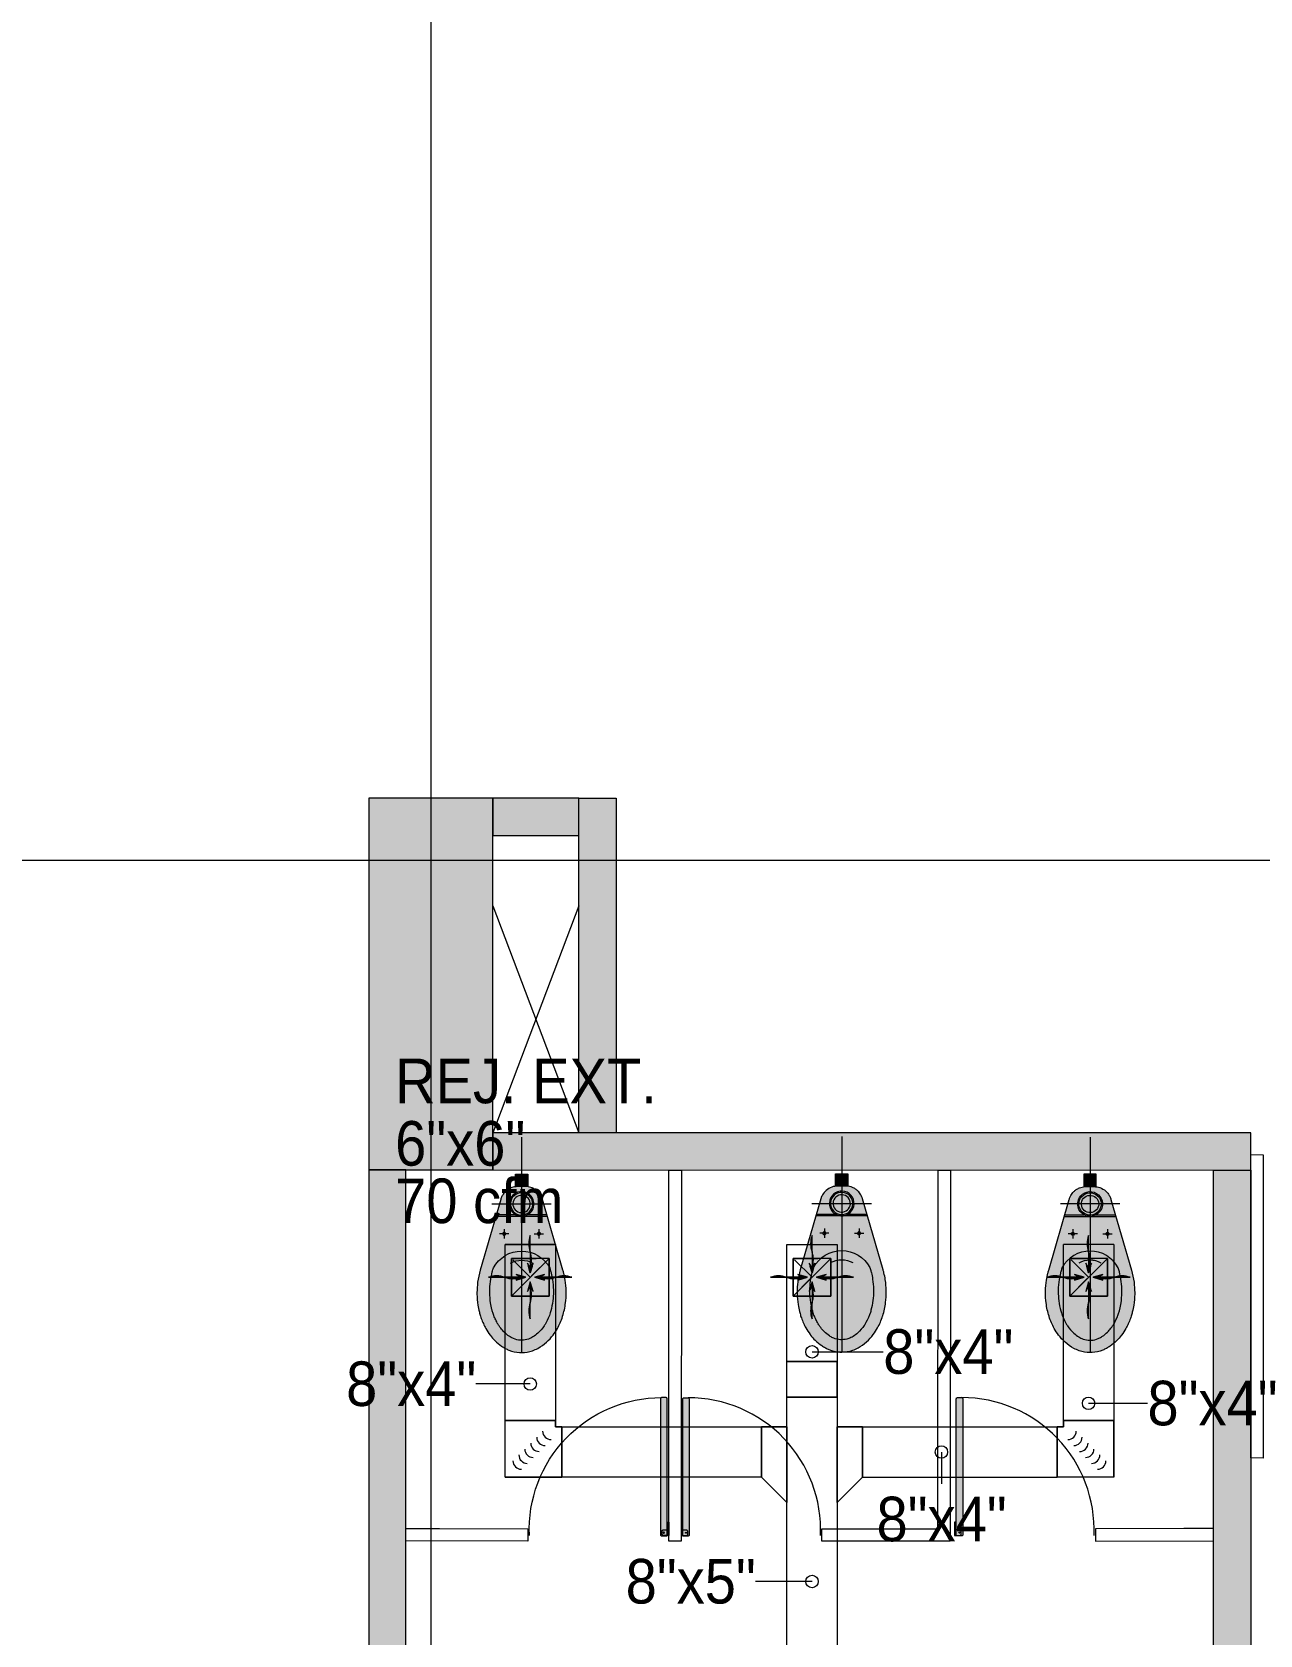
# Model space of a CAD drawing. Header units: metres. Extents: x 31.9 to 125.9, y -29 to 44.
# Drawn here: x 96.89 to 101.84, y -15.05 to -8.58 of the extents above; entities that cross this region are included whole.
import ezdxf

# ---------------------------------------------------------------- set-up
doc = ezdxf.new("R2010")
doc.units = ezdxf.units.M
doc.linetypes.add('Hidden 1_5', pattern=[0.0022, 0.0015, -0.0007000000000000001])
for name, color, linetype, lineweight in [('A-DETL-GENF', 7, 'Continuous', 9), ('A-GENM', 7, 'Continuous', 18), ('ARQ', 8, 'Continuous', 0), ('M-HVAC-CDFF-IDEN', 7, 'Continuous', 9), ('M-HVAC-DUCT', 7, 'Continuous', 18), ('M-HVAC-DUCT-ANNO', 7, 'Hidden 1_5', 18), ('M-HVAC-DUCT-IDEN', 7, 'Continuous', 9)]:
    doc.layers.add(name, color=color, linetype=linetype, lineweight=lineweight)
doc.layers.add('M-HVAC-CDFF', color=8, linetype='Continuous', lineweight=18, true_color=0x414141)
doc.styles.add('SansSerif', font='SANSS__.TTF', dxfattribs={"width": 0.9, "height": 0.1799999999999998})

# ---------------------------------------------------------------- blocks, each defined once
blk = doc.blocks.new('Est etapa 3 torre')
at = {"layer": 'ARQ'}
h = blk.add_hatch(color=256, dxfattribs=at)
h.paths.add_polyline_path([(1123.550369665541, -5959.123954161294), (1123.050369666239, -5959.123954159915), (1123.050369666188, -5957.623954159333), (1123.550369664792, -5957.623954160246)])
h.paths.add_polyline_path([(1116.050375337242, -5959.123954160397), (1115.55037533794, -5959.123954159018), (1115.55037533789, -5957.623954158436), (1116.050375336493, -5957.62395415935)])
h.paths.add_polyline_path([(1139.548002271606, -5959.123954160801), (1139.048002272304, -5959.123954159419), (1139.048002272254, -5957.623954158837), (1139.548002270857, -5957.623954159753)])
h.paths.add_polyline_path([(1132.050369663152, -5959.123954157691), (1131.55036966385, -5959.123954156312), (1131.5503696638, -5957.62395415573), (1132.050369662403, -5957.623954156643)])
h.paths.add_polyline_path([(1140.048002271932, -5967.648834832642), (1140.048002271216, -5968.148834830315), (1138.548002270169, -5968.148834831887), (1138.548002271234, -5967.648834835147)])
h.paths.add_polyline_path([(1124.050369665009, -5967.648834832642), (1124.050369664293, -5968.148834830315), (1122.550369663245, -5968.148834831893), (1122.550369664311, -5967.64883483515)])
h.paths.add_polyline_path([(1131.050369663013, -5967.648834830643), (1131.050369664625, -5968.148834827849), (1132.550369664392, -5968.148834828135), (1132.550369663245, -5967.648834830929)])
h.paths.add_polyline_path([(1115.050369661482, -5967.648834832642), (1115.050369662198, -5968.148834830315), (1116.550369663245, -5968.148834831891), (1116.55036966218, -5967.64883483515)])
h.paths.add_polyline_path([(1140.048002275612, -5975.648834831246), (1140.048002275245, -5976.148834827985), (1138.548002273965, -5976.148834830024), (1138.548002275379, -5975.648834831421)])
h.paths.add_polyline_path([(1124.050369668689, -5975.648834831246), (1124.050369668322, -5976.148834827985), (1122.550369667042, -5976.148834830028), (1122.550369668456, -5975.648834831425)])
h.paths.add_polyline_path([(1131.050369668206, -5975.648834829712), (1131.050369669352, -5976.148834828315), (1132.550369669236, -5976.148834827203), (1132.550369667857, -5975.648834828833)])
h.paths.add_polyline_path([(1115.050369657806, -5975.648834831245), (1115.050369658172, -5976.148834827985), (1116.550369659453, -5976.148834830028), (1116.550369658039, -5975.648834831425)])
h.paths.add_polyline_path([(1140.048002276585, -5985.748834849965), (1140.048002276335, -5986.248834847172), (1138.548002275986, -5986.248834849212), (1138.548002277167, -5985.748834850141)])
h.paths.add_polyline_path([(1124.050369669662, -5985.748834849965), (1124.050369669412, -5986.248834847172), (1122.550369669063, -5986.248834849215), (1122.550369670244, -5985.748834850145)])
h.paths.add_polyline_path([(1131.050369666967, -5985.748834848431), (1131.050369668696, -5986.248834846103), (1132.550369668579, -5986.248834844526), (1132.5503696672, -5985.748834846388)])
h.paths.add_polyline_path([(1115.050369656833, -5985.748834849965), (1115.050369657083, -5986.248834847172), (1116.550369657432, -5986.248834849215), (1116.55036965625, -5985.748834850145)])
h.paths.add_polyline_path([(1140.048002275122, -5993.748833660076), (1140.048002274872, -5994.248833657282), (1138.548002274523, -5994.248833659321), (1138.548002275704, -5993.748833660253)])
h.paths.add_polyline_path([(1124.050369674735, -5993.748834835296), (1124.050369674135, -5994.248834833666), (1122.550369673553, -5994.248834834312), (1122.550369674851, -5993.748834835245)])
h.paths.add_polyline_path([(1131.05036966913, -5993.748834832133), (1131.050369670626, -5994.248834830736), (1132.550369670626, -5994.248834830556), (1132.550369670061, -5993.748834831953)])
h.paths.add_polyline_path([(1115.050369656251, -5993.748831803234), (1115.05036965685, -5994.248831801604), (1116.550369657432, -5994.24883180225), (1116.550369656134, -5993.748831803183)])
h.paths.add_polyline_path([(1132.050360361903, -6003.426390492376), (1131.550360360856, -6003.426390492592), (1131.55037892044, -6004.921760868172), (1132.050378921489, -6004.921760867956)])
h.paths.add_polyline_path([(1138.152793372847, -6003.423836377518), (1139.652793369586, -6003.423836378164), (1139.652793369371, -6003.923836379212), (1138.152793372631, -6003.923836378566)])
h.paths.add_polyline_path([(1116.050375358679, -6004.924075674147), (1116.050375358034, -6003.424075677407), (1115.550375356986, -6003.424075677623), (1115.550375357632, -6004.924075674362)])
h.paths.add_polyline_path([(1123.550369687844, -6004.924075674602), (1123.550369687198, -6003.424075677864), (1123.050369686151, -6003.424075678078), (1123.050369686797, -6004.924075674819)])
h.paths.add_polyline_path([(1139.048002289701, -6011.948833649136), (1139.047996607098, -6009.548833710944), (1139.547996608146, -6009.548833711159), (1139.548002290749, -6011.948833649351)])
h.paths.add_polyline_path([(1131.55036967931, -6009.548833711391), (1131.550369680141, -6011.948833649351), (1132.050369680024, -6011.948833650998), (1132.050369679077, -6009.548833710711)])
h.paths.add_polyline_path([(1123.050369689387, -6009.548833711393), (1123.050369690218, -6011.948833649351), (1123.550369690101, -6011.948833650999), (1123.550369689154, -6009.548833710712)])
h.paths.add_polyline_path([(1116.050375342798, -6009.548833711051), (1116.050375341967, -6011.948833647704), (1115.550375342083, -6011.948833649351), (1115.550375343031, -6009.548833710371)])
for p, q in [((1123.300369664145, -5955.354215387314), (1123.300369691713, -6014.914148609518)), ((1113.670491922903, -6003.673836377351), (1145.333174937007, -6003.673839297823))]:
    blk.add_line(p, q, dxfattribs=at)
blk.add_lwpolyline([(1123.550369687844, -6004.924075674602), (1123.550369687198, -6003.424075677864), (1123.050369686151, -6003.424075678078), (1123.050369686797, -6004.924075674819)], close=True, dxfattribs=at)
blk = doc.blocks.new('PUERTA BAÑOS')
at = {"layer": 'ARQ'}
h = blk.add_hatch(color=256, dxfattribs=at)
edge = h.paths.add_edge_path()
edge.add_line((-0.0074999999487773, 0.0024999998868225), (-0.0075031825107885, -0.6277996641574646))
edge.add_arc((-0.01250318248631676, -0.6277996643612159), 0.004999999975528264, -89.99999766574399, 2.3348184754468093e-06, ccw=False)
edge.add_line((-0.0125031822826145, -0.6327996643367442), (-0.0325031823012978, -0.6327996648610679))
edge.add_arc((-0.03250318250481996, -0.627799664827046), 0.005000000034021905, 180.0000023323223, 270.0000023321921, ccw=False)
edge.add_line((-0.0375031825388419, -0.6277996650305795), (-0.0374999998602448, -0.002500000990949047))
edge.add_arc((-0.03249999982656623, -0.002500000845348063), 0.005000000033678566, 90.00000166789118, 180.0000016684638, ccw=False)
edge.add_line((-0.0324999999721172, 0.0024999991883305), (-0.0074999999487773, 0.0024999998868225))
for p, q in [((1.137e-13, 9.095e-13), (-0.0050000000047135, -5.77529e-11)), ((1.7461161e-09, -0.0599999999967622), (1.137e-13, 9.095e-13)), ((-0.029999999795109, -0.0050000008186544), (-0.0299999993294478, -0.0200000007744166)), ((-0.0050000000047135, -5.77529e-11), (-0.0250000000233399, -6.984919e-10)), ((-0.024999999324848, -0.0250000006626579), (-0.0049999993062784, -0.0250000000801265)), ((-0.0049999993062784, -0.0250000000801265), (-0.0050000000047135, -5.77529e-11)), ((-0.0050000000047135, -5.77529e-11), (-0.0049999982584836, -0.0600000001127228)), ((-0.0049999982584836, -0.0600000001127228), (1.7461161e-09, -0.0599999999967622))]:
    blk.add_line(p, q, dxfattribs=at)
blk.add_lwpolyline([(-0.0074999999487773, 0.0024999998868225), (-0.0075031825107885, -0.6277996641574646, -0.4142135623759698), (-0.0125031822826145, -0.6327996643367442), (-0.0325031823012978, -0.6327996648610679, -0.4142135623724264), (-0.0375031825388419, -0.6277996650305795), (-0.0374999998602448, -0.002500000990949, -0.4142135623760223), (-0.0324999999721172, 0.0024999991883305)], format="xyb", close=True, dxfattribs=at)
blk.add_circle((-0.0224999996133875, -0.0125000005932634), 0.0025000000013434, dxfattribs=at)
at = {"layer": 'ARQ', "ltscale": 0.1}
blk.add_arc((-0.034025017172155, -0.0259464447144637), 0.6068551286275402, 177.548312870002, 270.1436830651604, dxfattribs=at)
at = {"layer": 'ARQ'}
for centre, radius, start, end in [((-0.0249999997905093, -0.0050000006435766), 0.0050000000026502, 90.00000155563731, 180.0000015586185), ((-0.0249999993247343, -0.020000000658456), 0.0050000000028146, 180.00000155562, 270.0000015556374)]:
    blk.add_arc(centre, radius, start, end, dxfattribs=at)
blk = doc.blocks.new('INODORO')
at = {"layer": 'ARQ'}
h = blk.add_hatch(color=256, dxfattribs=at)
edge = h.paths.add_edge_path()
edge.add_line((0.167138879916763, 0.3874542567732533), (0.0841340761049431, 0.1014604439486232))
edge.add_arc((0.0166338178486854, 0.1199999999093961), 0.0700000000000085, 269.9999996867988, 344.64191253289164, ccw=False)
edge.add_line((0.0166338174658449, 0.0499999999087777), (-0.0166338174676777, 0.0500000000906038))
edge.add_arc((-0.016633817085733, 0.1200000000917498), 0.0699999999999481, 195.3580868407373, 269.99999968683017, ccw=False)
edge.add_line((-0.08413407554513701, 0.1014604448682803), (-0.1671388762304913, 0.3874542586008414))
edge.add_arc((0.1445241762276623, 0.4779091156929099), 0.3245241738887575, 179.9999996868257, 196.1844647994607, ccw=False)
edge.add_arc((0.1445241762258433, 0.4779091156929099), 0.3245241738885062, 162.8823672647612, 179.9999996868052, ccw=False)
edge.add_arc((0.0735606987828419, 0.4997642400489898), 0.2502714864526803, 143.3683697551233, 162.8823672647904, ccw=False)
edge.add_arc((0.0285611388035818, 0.5332224222456718), 0.1941964442831833, 119.1220158624026, 143.3683697551146, ccw=False)
edge.add_arc((2.9203875e-09, 0.5844902877188362), 0.1355097122808655, 89.99999968678691, 119.12201586236091, ccw=False)
edge.add_arc((2.9203875e-09, 0.5844902877179265), 0.1355097122805724, 60.877983511279126, 89.9999996868533, ccw=False)
edge.add_arc((-0.0285611335220324, 0.5332224225594473), 0.1941964442830499, 36.63162961851879, 60.87798351123172, ccw=False)
edge.add_arc((-0.0735606938687283, 0.4997642408529829), 0.2502714864527536, 17.117632108836688, 36.631629618503325, ccw=False)
edge.add_arc((-0.1445241715509269, 0.4779091172708834), 0.3245241738884838, -3.131308972115221e-07, 17.117632108913824, ccw=False)
edge.add_arc((-0.1445241715500174, 0.4779091172695189), 0.3245241738885833, 343.81552050504206, 359.9999996868814, ccw=False)
blk.add_hatch(color=256, dxfattribs=at).paths.add_polyline_path([(0.0249999999987267, 0.0500000000006367), (-0.0250000000005457, 0.0500000000020009), (-0.0250000000014552, 0), (0.0249999999996362, 4.547e-13)])
at = {"layer": 'ARQ', "extrusion": (-1.5566525472e-06, -4.4737095447e-06, 0.9999999999887814)}
for p, q in [((-0.0512779855508256, 0.2400000002935485, 13.501742092681), (-0.0887220123605062, 0.2400000004986396, 13.50174203439367)), ((-0.0699999990584388, 0.2212779869937549, 13.50174197978049), (-0.069999998852893, 0.2587220138016164, 13.50174214729419)), ((0.0512779876389118, 0.2399999997337545, 13.50174225232502), (0.0887220144476828, 0.2399999995291182, 13.50174231061236)), ((0.0700000009418886, 0.2212779862279603, 13.50174219771184), (0.0700000011456155, 0.2587220130349124, 13.50174236522554)), ((0.1029590844498784, 0.169999999450738, 13.50174201961486), (-0.1029590831250857, 0.1700000005789661, 13.50174169907182)), ((-0.0237486835449659, 0.1640000001457338, 13.50174179553264), (-0.1013111289695416, 0.1640000005691036, 13.50174167479486)), ((0.1013111302281118, 0.1639999994617938, 13.50174199020731), (0.0237486848026833, 0.1639999998856183, 13.50174186946954))]:
    blk.add_line(p, q, dxfattribs=at)
at = {"layer": 'ARQ', "extrusion": (-1.5566525472e-06, -4.4737095447e-06, 0.9999999999887814), "flags": 128}
for points, elevation in [([(0.1671388799180908, 0.3874542567674592), (0.0841340761063266, 0.1014604439433082, -0.0167011858539135), (0.0827460431519839, 0.0969962248799978, -0.0228064528630514), (0.0803759648998266, 0.0910701072474405, -0.0218209622997338), (0.0776118789034668, 0.0856244843505995, -0.0347514792471935), (0.0722630478320732, 0.0775101332194199, -0.0365712911506086), (0.065478668989913, 0.0698583952563556, -0.0439883392274098), (0.055953944524454, 0.0620868957062605, -0.0521847935260016), (0.0431115439781712, 0.0552008485319434, -0.0824963867723115), (0.0207382643283103, 0.0501204355199821, -0.0146682033006329), (0.016633817465493, 0.049999999907792), (-0.0166338174681699, 0.0500000000892362, -0.083908947042246), (-0.0396378349518565, 0.0538878592796746, -0.0986986279768356), (-0.0632296782828643, 0.0677618366508902, -0.0824963867874234), (-0.0776167863289649, 0.0856331925254456, -0.0521847935286534), (-0.0834107733392284, 0.0990038548847728, -0.0091466910465832), (-0.0841340755424673, 0.1014604448637169), (-0.1671388762315909, 0.3874542585969077, -0.0384382318810308), (-0.1773120912419022, 0.436227508481503, -0.0322098651645196), (-0.179999997662262, 0.4779091174592618, -0.0043562944650778), (-0.1799507307570857, 0.4835636869435682, -0.0347539822823099), (-0.1760397497963983, 0.5284532426546146, -0.0218184611944585), (-0.1704152023055578, 0.5561978587393114, -0.0137793666262375), (-0.1656243812009251, 0.573427761838207, -0.0090242503766358), (-0.1628101955625901, 0.5820115332269507, -0.0228039516042641), (-0.1543373170048916, 0.6031968815550527, -0.0218209623747577), (-0.1444549128022155, 0.6226666811719203, -0.0315147983743547), (-0.1272792173413599, 0.6490932225697252, -0.0032331399943346), (-0.1257677262995335, 0.6510988845571141, -0.0365712911242686), (-0.1069463219407443, 0.6723266531382831, -0.0439883392046276), (-0.0805225559546658, 0.693886688675776, -0.0220501206487333), (-0.0659486565789375, 0.7028695782688371, -0.0301025395815668), (-0.05125606195865599, 0.7099322979612929, -0.0824963867841922), (-0.0079446084483641, 0.7197669127161005, -0.0146663661885284), (3.6587572e-09, 0.719999999991422, -0.0839082790123927), (0.0445320610557226, 0.7124737941473592, -0.0433837691539921), (0.0659486637128932, 0.7028695775453342, -0.0550790149373282), (0.1007063471003309, 0.6781437026464371, -0.0508149280683712), (0.1272792238852709, 0.6490932211777436, -0.0315497034242814), (0.1444720595537028, 0.6226362692529773, -0.0521855455748661), (0.1651875980231962, 0.5748313444857477, -0.0014683863351956), (0.1656243869217695, 0.5734277600260388, -0.0425164554927479), (0.1773120686760742, 0.5195909348136257, -0.0322100287174995), (0.1800000023387562, 0.4779091154888416, -0.0043571310662072), (0.1799507165077342, 0.4722534601760911, -0.0347522301866887), (0.1760399391368104, 0.4273661615002933, -0.0218196117753596), (0.1704151328853481, 0.3996200761491883, -0.0097069137479181), (0.167138857705388, 0.3874541802362085)], 13.50184572046907), ([(2.10209143665e-05, 0.6700604028757108, 0.0146663662201114), (-0.0049980160714407, 0.6699131491592321, 0.0824963867754862), (-0.0323601810299641, 0.6637000962787579, 0.0447953269140428), (-0.0459570889083387, 0.6566657190582808, 0.0073747332536994), (-0.0496328151280998, 0.6542484947989952, 0.0439883391764525), (-0.0699262428530629, 0.6376904075384654, 0.0365712911168267), (-0.0843810639122695, 0.6213875009867291, 0.0188768098917693), (-0.0908717233557279, 0.6121897254497327, 0.015864262478818), (-0.0979042313401942, 0.6005909817039088, 0.0218209623995093), (-0.1063467931616888, 0.5839578847887129, 0.0228039516112901), (-0.11358519381172, 0.5658591904561657, 0.0179099563173766), (-0.1180962050232618, 0.5512265233249379, 0.0048944974453076), (-0.1195818378695009, 0.5454905562712559, 0.0218184611920648), (-0.124827357386251, 0.5196155991474912, 0.0347539822809637), (-0.1284747844892388, 0.477751068541692, 0.0043562944693063), (-0.1285207313875723, 0.4724775501558188, 0.0322098651650438), (-0.126013958070092, 0.4336047886186073, 0.0336196500379373), (-0.1180962058839448, 0.3937285768771058, 0.0103533777945605), (-0.1156160600690441, 0.3852294822167833, 0.0084883444845169), (-0.1133215334037229, 0.3783427035490652)], 13.50174109866126), ([(0.1133635720422624, 0.3783427023080597, 0.0009349440113181), (0.1136277496650072, 0.3790973919334771, 0.0179081190670982), (0.1181382446900456, 0.3937285755838043, 0.0048942608912736), (0.1196238084346395, 0.3994642646617991, 0.0218196117238312), (0.1248695692754063, 0.4253405920407407, 0.0347522301599872), (0.1285168065081305, 0.4672030177138213, 0.0043571310470062), (0.1285627710560046, 0.4724775487488305, 0.032210028726899), (0.1260559723300845, 0.5113505064617754, 0.0336194864654326), (0.1181382455515812, 0.5512265220270888, 0.0103527910675619), (0.1156582502073494, 0.5597251381185752, 0.0521855455776311), (0.0979609155770011, 0.6005650010045886, 0.0158991415559226), (0.0909137645516698, 0.6121897244565649, 0.0665105114334335), (0.0651759842235907, 0.6421578962907079, 0.0403733848146336), (0.0459991305885239, 0.6566657185562396, 0.0580937513201958), (0.0281543067209428, 0.6653056955411218, 0.0839082790044594), (2.10209143665e-05, 0.6700604028757108)], 13.50174109866127)]:
    blk.add_lwpolyline(points, format="xyb", dxfattribs=dict(at, elevation=elevation))
at = {"layer": 'ARQ', "ltscale": 0.25, "extrusion": (-1.5566525472e-06, -4.4737095447e-06, 0.9999999999887814), "elevation": 13.50174109866126}
for points in [[(2.10175234599e-05, -0.1499395971131048), (2.10215969494e-05, 0.7200604028791215)], [(-0.1199789826137919, 0.1200604028850315), (0.1200210176653818, 0.1200604028813935)]]:
    blk.add_lwpolyline(points, dxfattribs=at)
at = {"layer": 'ARQ', "extrusion": (-1.5566525472e-06, -4.4737095447e-06, 0.9999999999887814), "elevation": 13.50174109866127}
blk.add_lwpolyline([(0.0250210175254287, 0.0500604028859863), (-0.0249789824728811, 0.0500604028855315), (-0.0249789824750483, 6.04028866683e-05), (0.025021017524171, 6.04028866683e-05)], close=True, dxfattribs=at)
at = {"layer": 'ARQ', "extrusion": (-1.556652547174008e-06, -4.473709544709044e-06, 0.9999999999887812)}
blk.add_ellipse((2.1245228e-09, 0.438210434820121, 13.50174305923893), major_axis=(0.1210894758802731, -0.0421337682255033), ratio=0.9999999999887806, start_param=3.962815268545562, end_param=6.131667520141916, dxfattribs=at)
at = {"layer": 'ARQ', "extrusion": (-1.556652547168421e-06, -4.473709544710988e-06, 0.9999999999887813)}
blk.add_ellipse((2.1245228e-09, 0.438210434820121, 13.50174305923893), major_axis=(0.08626053019274069, -0.0300148395202315), ratio=0.9999999999887816, start_param=4.528682651413999, end_param=5.565800137270519, dxfattribs=at)
at = {"layer": 'ARQ', "extrusion": (-1.556652547069511e-06, -4.473709544810609e-06, 0.9999999999887813)}
for centre in [(-0.0699999989565754, 0.2400000003976856, 13.50174206353734), (0.07000000104375201, 0.2399999996282531, 13.50174228146869)]:
    blk.add_ellipse(centre, major_axis=(0.0056667529156613, -0.0019717787378508), ratio=0.9999999999887814, dxfattribs=at)
at = {"layer": 'ARQ', "extrusion": (-1.556652547155208e-06, -4.473709544715585e-06, 0.9999999999887815)}
blk.add_ellipse((3.881837e-10, 0.120000000015807, 13.50174163565786), major_axis=(0.0472229409644698, -0.0164314894835613), ratio=0.9999999999887814, dxfattribs=at)
at = {"layer": 'ARQ', "extrusion": (-1.556652547174209e-06, -4.473709544708974e-06, 0.9999999999887813)}
blk.add_ellipse((3.881837e-10, 0.120000000015807, 13.50174163565786), major_axis=(0.0425006468680414, -0.014788340535414), ratio=0.9999999999887812, dxfattribs=at)
at = {"layer": 'ARQ', "extrusion": (-1.556652547156365e-06, -4.473709544715183e-06, 0.9999999999887816)}
blk.add_ellipse((3.881837e-10, 0.120000000015807, 13.50174163565786), major_axis=(0.0330560586750786, -0.011502042638485), ratio=0.9999999999887814, dxfattribs=at)
blk = doc.blocks.new('P6-7-8')
at = {"layer": 'ARQ', "ltscale": 0.03}
h = blk.add_hatch(color=256, dxfattribs=at)
h.dxf.hatch_style = 1
h.paths.add_polyline_path([(129.3865621133843, -2853.855804506081), (129.3865621134357, -2854.005809336991), (129.7347591097323, -2854.005812471573), (129.7347591094476, -2853.855807643226)])
h.paths.add_polyline_path([(129.7347591042089, -2853.855807642994), (129.8847639346534, -2853.855807643057), (129.8847639376768, -2855.206729296698), (129.7347591103762, -2855.206729295236)])
h.paths.add_polyline_path([(132.4462888084984, -2855.356754535149), (132.4462888084984, -2855.206729295966), (129.3865621139901, -2855.2064112302), (129.3865621139901, -2855.356436469382)])
h.paths.add_polyline_path([(129.0366104135594, -2859.980488836386), (129.0365619734098, -2855.355804504832), (128.8865619759476, -2855.355804501174), (128.8866028129132, -2859.61510797262), (128.8865621027003, -2859.980483682531)])
h.paths.add_polyline_path([(132.4462332317758, -2858.531190915465), (132.2962079925928, -2858.531190915465), (132.2961985988152, -2855.356754535153), (132.4462238379981, -2855.356754535153)])
h.paths.add_polyline_path([(131.0459575716372, -2858.381174226039), (131.0461623731348, -2860.070768082228), (131.3462096694964, -2860.070768082228), (131.3462096694964, -2859.920510028152), (131.1970768258589, -2859.920717763606), (131.1960066738188, -2858.381174226039)])
h.paths.add_polyline_path([(132.4462353723156, -2859.920520186214), (132.2962101331327, -2859.920520186214), (132.2962031860268, -2860.570226184826), (132.4462284252097, -2860.570226184826)])
h.paths.add_polyline_path([(132.2462932880007, -2860.070778806225), (132.2962101331641, -2860.070569288396), (132.2962101331641, -2859.920520186214), (132.2462932880007, -2859.920729704043)])
h.paths.add_polyline_path([(128.886562301552, -2862.415180066459), (132.4462924995787, -2862.415179770738), (132.4462924995787, -2862.265130668557), (129.386562157413, -2862.265130964944), (129.3865621574585, -2862.380562136251), (128.8865623016661, -2862.380562134603)])
h.paths.add_polyline_path([(132.296246309827, -2861.77026801326), (132.2962433973955, -2862.265130954991), (132.4462924995771, -2862.265130954991), (132.4462954120086, -2861.77026801326)])
h.paths.add_polyline_path([(135.7619949586428, -2859.920520184995), (135.7619949586428, -2860.070524724243), (135.1955374785273, -2860.070524723945), (135.1955375160589, -2862.435182168386), (135.0454909214725, -2862.435182167988), (135.0454908839408, -2859.920520185247)])
h.paths.add_polyline_path([(138.3143842359016, -2859.920520186054), (138.3143842359016, -2860.070524718216), (137.8865621068339, -2860.070524718216), (137.8865621052548, -2859.980562135912), (137.3865621054877, -2859.980562136592), (137.3865621070624, -2860.070524721014), (136.9619949586429, -2860.070524723048), (136.9619949586429, -2859.920520186054)])
h.paths.add_polyline_path([(135.1955375148452, -2862.43518216822), (142.2381091023706, -2862.435182171283), (142.2381091023706, -2862.282483498081), (135.1955375148452, -2862.282483495018)])
h.paths.add_polyline_path([(140.5135419087342, -2859.920557914773), (140.5135419087342, -2860.070562451633), (139.5143842359046, -2860.070562453403), (139.5143842359046, -2859.920557915868)])
h.paths.add_polyline_path([(139.938931607318, -2862.282483496777), (140.0889782017589, -2862.282483497177), (140.088971238908, -2860.07056245434), (139.9389712414459, -2860.070562450678), (139.9389712414952, -2860.068550720262), (139.938931607318, -2862.282483496777), (139.9388850109212, -2862.282483496944)])
h.paths.add_polyline_path([(141.713541908734, -2859.920557913772), (141.713541908734, -2860.070562453472), (142.2381090916138, -2860.070562453114), (142.2381091027237, -2862.435182176465), (142.3881556973101, -2862.435182166168), (142.3881556862002, -2859.920557904517)])
h.paths.add_polyline_path([(145.384194758097, -2862.280588873095), (149.1853955403637, -2862.280566040151), (149.1853955403637, -2862.430615142018), (145.384194758097, -2862.430637974962)])
h.paths.add_polyline_path([(144.8341426026773, -2862.430615865846), (144.8341426025486, -2859.980594837533), (144.884189033276, -2859.980562539161), (144.8841947568858, -2862.380562136068), (145.3841624598501, -2862.38056213594), (145.38422705638, -2862.430615865715)])
h.paths.add_polyline_path([(148.6194685378462, -2860.7769417958), (148.6194930768113, -2862.280607882768), (148.4694439749453, -2862.280607882768), (148.4694194359802, -2860.7769417958)])
h.paths.add_polyline_path([(148.6194715538054, -2860.77693100904), (149.035349948716, -2860.77689073295), (149.035349948716, -2860.926939834816), (148.6194715538054, -2860.926980110905)])
h.paths.add_polyline_path([(149.1853955418451, -2860.776899953183), (149.1854200808102, -2862.280566040151), (149.0353709789442, -2862.280566040151), (149.0353464399791, -2860.776899953183)])
h.paths.add_polyline_path([(146.0333011162077, -2858.461107505001), (149.0353464456027, -2858.461026982122), (149.0353464456027, -2858.611076083988), (146.0333011162077, -2858.611156606866)])
h.paths.add_polyline_path([(146.4926317325221, -2857.519826286345), (146.4926348308288, -2858.461037697722), (146.6426839326948, -2858.461037697722), (146.6426808343881, -2857.519826286345)])
h.paths.add_polyline_path([(144.8327194737803, -2856.358996580593), (144.8341426025484, -2859.980562539272), (144.9841917044143, -2859.980562539272), (144.9827685756463, -2856.358996580593)])
h.paths.add_polyline_path([(145.1269687749877, -2858.461139007801), (144.983624109452, -2858.461127165491), (144.983624109452, -2858.611176267357), (145.1269687749877, -2858.611188109666)])
h.paths.add_polyline_path([(146.4926317325221, -2856.368983506348), (149.0353387694822, -2856.368964819929), (149.0353387694822, -2856.519013921795), (146.4926317325221, -2856.519032608213)])
h.paths.add_polyline_path([(149.1853878713036, -2856.368960826278), (149.1854128560719, -2857.572304531316), (149.0353637542059, -2857.572304531316), (149.0353387694377, -2856.368960826278)])
h.paths.add_polyline_path([(146.4925657651124, -2852.602064806326), (146.492647770036, -2854.161488035861), (146.642696871902, -2854.161488035861), (146.6426147538398, -2852.60206449095)])
h.paths.add_polyline_path([(148.5878608232197, -2852.604307698292), (146.4926317325221, -2852.600434649178), (146.4926317325221, -2852.450385547312), (148.5887487636601, -2852.454461795352)])
h.paths.add_polyline_path([(148.8053236954897, -2851.006034373854), (140.337522235782, -2851.006056756445), (140.3375222311408, -2851.156060957897), (148.8053236908486, -2851.156038575423)])
h.paths.add_polyline_path([(140.3375222334616, -2853.856754543055), (140.3378832284277, -2851.156060958846), (140.4878874307697, -2851.156054297139), (140.48752643592, -2853.856747881347)])
at = {"layer": 'ARQ'}
for p, q in [((129.3865621135633, -2854.290532604543), (129.7347591103751, -2855.20647635941)), ((129.7347591106577, -2854.290532604543), (129.3865621139578, -2855.206443878944))]:
    blk.add_line(p, q, dxfattribs=at)
for points in [[(129.3865621133843, -2853.855804506081), (129.3865621134357, -2854.005809336991), (129.7347591097323, -2854.005812471573), (129.7347591094476, -2853.855807643226)], [(129.7347591042089, -2853.855807642994), (129.8847639346534, -2853.855807643057), (129.8847639376768, -2855.206729296698), (129.7347591103762, -2855.206729295236)], [(132.4462888072671, -2855.356754535149), (132.4462888072671, -2855.206729295966), (129.3865621162324, -2855.2064112302), (129.3865621162324, -2855.356436469382)], [(132.4969236847141, -2856.519891234578), (132.4462272773121, -2856.519000841162), (132.4462272773123, -2855.294238042989), (132.4969236833299, -2855.295128435683)], [(129.0366104135594, -2859.980488836386), (129.0365619734098, -2855.355804504832), (128.8865619759476, -2855.355804501174), (128.8866028129132, -2859.61510797262), (128.8866028129132, -2859.61510797262), (128.8866028129132, -2859.61510797262), (128.8865621027003, -2859.980483682531), (128.8865621027003, -2859.980483682531)], [(130.1481577417076, -2855.356733207719), (130.1471688354909, -2856.854646163463), (130.0971000550703, -2856.854651772929), (130.0971000548593, -2856.804651766131), (130.0970822556442, -2856.804646162929), (130.0980944724947, -2855.356733207697)], [(131.2347003113846, -2855.356754535153), (131.2337173986716, -2856.855305862189), (130.715357990407, -2856.855309398034), (130.7153579901951, -2856.805309391235), (131.1836308188249, -2856.805305861655), (131.1846370421717, -2855.356754535131)], [(132.4462332317758, -2858.531190915465), (132.2962079925928, -2858.531190915465), (132.2961985988152, -2855.356754535153), (132.4462238379981, -2855.356754535153)], [(129.5289746383792, -2856.854715422981), (129.0365802046415, -2856.853724058239), (129.0365745951756, -2856.803655277819), (129.1721316405515, -2856.803653857923), (129.1721316405515, -2856.803653857923), (129.528974638401, -2856.804652153768)], [(131.8192100245278, -2856.854715422981), (132.2962101493276, -2856.853722794184), (132.2962157587936, -2856.803654013765), (132.1760530223555, -2856.803653857923), (132.1760530223555, -2856.803653857923), (131.819210024506, -2856.804652153768)]]:
    blk.add_lwpolyline(points, close=True, dxfattribs=at)
blk.add_blockref('Est etapa 3 torre', (-994.1638075738222, 3149.568271171783), dxfattribs=at)
at = {"layer": 'ARQ', "extrusion": (0, 0, -1), "zscale": -1, "rotation": 180.0000163624754}
for p in [(-129.5032261793233, -2855.37369506754, 13.5017404277563), (-130.7952633509733, -2855.371663240144, 13.50174102588632)]:
    blk.add_blockref('INODORO', p, dxfattribs=at)
at = {"layer": 'ARQ', "extrusion": (0, 0, -1), "xscale": -1, "zscale": -1, "rotation": 179.9999836375244}
blk.add_blockref('INODORO', (-131.7977546679615, -2855.373756104769, 13.50174113772906), dxfattribs=at)
at = {"layer": 'ARQ', "ltscale": 0.0003, "yscale": 0.8784798838123716, "zscale": 0.8784798838123716}
for p, xscale, rotation in [((130.0971000450031, -2856.831502603251), -0.8784798838123716, 179.9996933002925), ((130.1472188671075, -2856.832000915833), 0.8784798838123716, 180.0003066997074), ((131.2510846179039, -2856.831502603251), 0.8784798838123716, 180.0003066997074)]:
    blk.add_blockref('PUERTA BAÑOS', p, dxfattribs=dict(at, xscale=xscale, rotation=rotation))
blk = doc.blocks.new('REJILLA EXTRACCION - 6_x6_-1710424-NIVEL 08')
at = {"layer": 'A-DETL-GENF', "lineweight": 18, "true_color": 0x00ff00}
for points in [[(-1.732587406877428e-14, 0.1680091996616222), (-1.732587406877428e-14, 0.1027519855604047), (0.005074311569211704, 0.1243079911316101), (0.005074311569220368, 0.1464531940904254)], [(-0.005074311569246356, 0.08119597998919924), (-0.00507431156925502, 0.05905077703039265), (-1.732587406877428e-14, 0.03749477145918721), (-1.732587406877428e-14, 0.1027519855604047)], [(-0.1682750000000116, -6.930349627509714e-14), (-0.1030177858987941, -6.930349627509714e-14), (-0.1245737914699909, 0.005074311569159727), (-0.1467189944288061, 0.005074311569159727)], [(-0.05724614331410783, 0.01125000002045497), (-0.03776057172685237, 2.419558313704329e-11), (-0.05724614331411649, -0.011249999977019), (-0.01827500014164136, 2.799861249513924e-11)], [(-0.01124999997696702, 0.05698034297572711), (2.806791599141434e-11, 0.01800919980325198), (0.01125000002052427, 0.05698034297572711), (2.4256223696284e-11, 0.03749477138847165)], [(0.01827500014160671, 2.800727543217363e-11), (0.0572461433140905, -0.011249999977019), (0.03776057172682638, 2.419558313704329e-11), (0.05724614331408184, 0.01125000002045497)], [(0.1030177858987594, -7.796643330948428e-14), (0.1682749999999856, -7.796643330948428e-14), (0.1467189944287888, 0.005074311569159727), (0.1245737914699649, 0.005074311569159727)], [(-0.1030177858987941, -6.930349627509714e-14), (-0.08146178032758862, -0.005074311569306997), (-0.05931657736878203, -0.00507431156931566), (-0.03776057179757659, -7.796643330948428e-14)], [(-0.01124999997695836, -0.05698034297588304), (2.4256223696284e-11, -0.03749477138861892), (0.01125000002052427, -0.05698034297588304), (2.805925305437995e-11, -0.01800919980340791)], [(-0.005074311569246356, -0.05905077703053992), (-0.005074311569246356, -0.08119597998935517), (-8.662937034387142e-15, -0.102751985560552), (-1.732587406877428e-14, -0.03749477145934314)], [(0.0377605717975506, -7.796643330948428e-14), (0.05931657736874738, -0.005074311569306997), (0.08146178032756264, -0.00507431156931566), (0.1030177858987594, -7.796643330948428e-14)], [(-8.662937034387142e-15, -0.102751985560552), (-1.732587406877428e-14, -0.1680091996617781), (0.005074311569220368, -0.1464531940905813), (0.005074311569229031, -0.1243079911317574)]]:
    blk.add_hatch(color=3, dxfattribs=at).paths.add_polyline_path(points)
at = {"layer": 'A-DETL-GENF', "color": 3, "true_color": 0x00ff00}
for p, q in [((6.831368803972282e-16, 0.168009199661704), (2.875373469035371e-16, 0.1027519855604849)), ((1.140101739104896e-16, 0.03749477145926518), (5.096097074041845e-16, 0.1027519855604849)), ((-0.01827500014162847, 2.807888198015512e-11), (-0.05724614331409845, 0.01125000002053493)), ((-0.05724614331409852, 0.01125000002053495), (-0.03776057172683858, 2.426986739911819e-11)), ((-0.03776057172683858, 2.426986516734186e-11), (-0.05724614331410265, -0.01124999997694481)), ((-0.05724614331410285, -0.01124999997694489), (-0.01827500014162852, 2.807888636602307e-11)), ((-0.0182750001416263, 2.807825817746343e-11), (-0.04425576225660738, 0.007500000023049269)), ((-0.04425576225369713, -0.007499999976950697), (-0.01827500014162632, 2.807825610351422e-11)), ((2.427051914165031e-11, 0.03749477138854408), (-0.0112499999769441, 0.05698034297580819)), ((-0.01124999997694418, 0.05698034297580839), (2.807948701888385e-11, 0.01800919980333402)), ((-0.007499999976950025, 0.04398996191540265), (2.807885464140014e-11, 0.01800919980333182)), ((2.80794807894715e-11, 0.01800919980333397), (0.01125000002053564, 0.05698034297580392)), ((0.01125000002053566, 0.05698034297580399), (2.427052092635051e-11, 0.03749477138854408)), ((2.807885698677981e-11, 0.0180091998033318), (0.007500000023049941, 0.04398996191831286)), ((0.05724614331409845, 0.01125000002053493), (0.01827500014162847, 2.807888425104821e-11)), ((0.0182750001416263, 2.807825817746343e-11), (0.04425576225660738, 0.007500000023049269)), ((0.04425576225369713, -0.007499999976950697), (0.01827500014162632, 2.807825610351422e-11)), ((0.01827500014162852, 2.807888726759228e-11), (0.05724614331410285, -0.01124999997694489)), ((0.03776057172683858, 2.426986781106044e-11), (0.05724614331409852, 0.01125000002053495)), ((0.05724614331410265, -0.01124999997694481), (0.03776057172683858, 2.426986528414332e-11)), ((-0.1682749999999985, -3.40332742497596e-16), (-0.1030177858987794, -5.511846188652166e-16)), ((-0.03776057179755968, -5.399641347321918e-16), (-0.1030177858987794, -3.291122583645693e-16)), ((2.807948607690865e-11, -0.01800919980333402), (-0.01124999997694418, -0.05698034297580839)), ((-0.0112499999769441, -0.05698034297580819), (2.427051881137565e-11, -0.03749477138854408)), ((-0.007499999976950025, -0.04398996191540265), (2.807885464140014e-11, -0.01800919980333182)), ((2.807885698677981e-11, -0.0180091998033318), (0.007500000023049941, -0.04398996191831286)), ((0.01125000002053564, -0.05698034297580392), (2.807948067395927e-11, -0.01800919980333397)), ((5.096097074041845e-16, -0.1027519855604849), (1.140101739104896e-16, -0.03749477145926518)), ((2.427052178536889e-11, -0.03749477138854408), (0.01125000002053566, -0.05698034297580399)), ((0.1030177858987794, -3.291122583645693e-16), (0.03776057179755968, -5.399641347321918e-16)), ((0.1030177858987794, -5.511846188652166e-16), (0.1682749999999985, -3.40332742497596e-16)), ((2.875373469035371e-16, -0.1027519855604849), (6.831368803972282e-16, -0.168009199661704))]:
    blk.add_line(p, q, dxfattribs=at)
for centre, radius, start, end in [((-0.09028563226140028, 0.1353805926110947), 0.09600063224220978, 340.1304925483827, 19.86950745161587), ((0.0902856322614012, 0.0701233785098745), 0.0960006322422099, 160.130492548383, 199.8695074516159), ((-0.1356463929493889, -0.09028563226140121), 0.0960006322422097, 70.1304925483832, 109.8695074516161), ((0.1356463929493889, -0.0902856322614012), 0.09600063224220967, 70.13049254838394, 109.8695074516168), ((-0.07038917884816925, 0.09028563226140043), 0.09600063224220978, 250.1304925483828, 289.8695074516161), ((0.0902856322614012, -0.0701233785098745), 0.09600063224220988, 160.1304925483838, 199.8695074516166), ((0.07038917884816925, 0.09028563226140043), 0.09600063224220981, 250.1304925483832, 289.8695074516164), ((-0.09028563226140027, -0.1353805926110947), 0.09600063224220978, 340.1304925483838, 19.86950745161698)]:
    blk.add_arc(centre, radius, start, end, dxfattribs=at)
at = {"layer": 'M-HVAC-CDFF', "color": 3, "true_color": 0x00ff00}
for p, q in [((0.07620000000000125, 0.07620000000000073), (-0.07619999999999859, 0.07620000000000073)), ((-0.07619999999999859, 0.07620000000000073), (-0.07619999999999859, -0.07620000000000442)), ((-0.07619999999999859, 0.07620000000000073), (0.07620000000000125, -0.07620000000000442)), ((0.07620000000000125, -0.07620000000000443), (0.07620000000000125, 0.07620000000000071)), ((-0.07619999999999859, -0.07620000000000443), (0.07620000000000125, -0.07620000000000443))]:
    blk.add_line(p, q, dxfattribs=at)
blk = doc.blocks.new('M_Rectangular Takeoff - LAMINA-1710448-NIVEL 08')
at = {"layer": 'M-HVAC-DUCT', "color": 3, "true_color": 0x00ff00}
for p, q in [((73.2347167593055, -19.5310076629234), (73.0823167593055, -19.5310076629234)), ((73.0823167593055, -19.5310076629234), (73.0823167593055, -19.6834076629234)), ((73.0823167593055, -19.5310076629234), (73.0823167593055, -19.6834076629234)), ((73.2347167593055, -19.5310076629234), (73.0823167593055, -19.5310076629234)), ((73.0823167593055, -19.5310076629234), (73.0823167593055, -19.6834076629234)), ((73.2347167593055, -19.5310076629234), (73.0823167593055, -19.5310076629234)), ((73.2347167593055, -19.6834076629234), (73.2347167593055, -19.5310076629234)), ((73.2347167593055, -19.6834076629234), (73.2347167593055, -19.5310076629234)), ((73.2347167593055, -19.6834076629234), (73.2347167593055, -19.5310076629234)), ((73.0823167593055, -19.6834076629234), (73.2347167593055, -19.6834076629234)), ((73.0823167593055, -19.6834076629234), (73.2347167593055, -19.6834076629234)), ((73.0823167593055, -19.6834076629234), (73.2347167593055, -19.6834076629234))]:
    blk.add_line(p, q, dxfattribs=at)
blk = doc.blocks.new('Rectangular Tap - ZAPATA - ZAPATA FIBRA DE VIDRIO-1715838-NIVEL 08')
at = {"layer": 'M-HVAC-DUCT', "color": 3, "true_color": 0x00ff00}
for p, q in [((57.14219615297209, -14.21146843858216), (57.24379615294653, -14.21146841358632)), ((57.14219622795961, -14.51626843858215), (57.14219615297209, -14.21146843858216)), ((57.24379843127258, -14.21146841358653), (57.14219843129815, -14.21146843858237)), ((57.14219843129815, -14.21146843858237), (57.14219850628566, -14.51626843858236)), ((57.24379620293821, -14.41466841358632), (57.24379615294653, -14.21146841358632)), ((57.24379843127258, -14.21146841358653), (57.24379848126426, -14.41466841358652)), ((57.24379620293821, -14.41466841358632), (57.14219622795961, -14.51626843858215)), ((57.24379848126426, -14.41466841358652), (57.14219850628566, -14.51626843858236))]:
    blk.add_line(p, q, dxfattribs=at)
blk = doc.blocks.new('Rectangular Tap - ZAPATA - ZAPATA FIBRA DE VIDRIO-1716468-NIVEL 08')
at = {"layer": 'M-HVAC-DUCT', "color": 3, "true_color": 0x00ff00}
for p, q in [((1.932336730946574e-14, 0.1015999999999929), (1.932336730946574e-14, -0.2032000000000074)), ((0.1016000000000068, 0.1015999999999928), (1.93224103384182e-14, 0.1015999999999929)), ((1.82793986436107e-14, -0.2032000000000074), (1.82793986436107e-14, 0.1015999999999928)), ((1.82793986436107e-14, 0.1015999999999928), (0.1016000000000057, 0.1015999999999928)), ((0.1016000000000068, 0.1015999999999928), (0.1016000000000068, -0.1016000000000071)), ((0.1016000000000057, -0.1016000000000071), (0.1016000000000057, 0.1015999999999928)), ((1.932336730946574e-14, -0.2032000000000074), (0.1016000000000068, -0.1016000000000071)), ((1.82793986436107e-14, -0.2032000000000074), (0.1016000000000058, -0.1016000000000071))]:
    blk.add_line(p, q, dxfattribs=at)
blk = doc.blocks.new('Rectangular Elbow - Mitered - Single Thickness Vanes - LAMINA-1716448-NIVEL 08')
at = {"layer": 'A-GENM', "color": 3, "true_color": 0x00ff00}
for centre, radius, start, end in [((55.98715837461726, -14.22925239315393), 0.03386666666665508, 180.0000140960817, 270.0000140960818), ((55.98715837461756, -14.22925360476144), 0.03386666666666219, 180.0000140960817, 270.0000140960818), ((55.93926368708809, -14.2771471042461), 0.03386666666425878, 180.0000140960806, 270.0000140960802), ((55.93926368708839, -14.2771483158536), 0.03386666666666929, 180.0000140960729, 270.0000140960725), ((55.96321103085268, -14.25319974870001), 0.03386666666666219, 180.0000140960817, 270.0000140960818), ((55.96321103085297, -14.25320096030752), 0.03386666666665508, 180.0000140960817, 270.0000140960818), ((55.86742165579435, -14.34898917088433), 0.03386666666666929, 180.0000140960817, 270.0000140960818), ((55.86742165579464, -14.34899038249184), 0.03386666666666929, 180.0000140960735, 270.0000140960731), ((55.89136899955893, -14.32504181533825), 0.03386666666666929, 180.0000140960735, 270.0000140960731), ((55.89136899955922, -14.32504302694576), 0.03386666666666929, 180.0000140960817, 270.0000140960818), ((55.91531634332351, -14.30109445979217), 0.03386666666425877, 180.0000140960806, 270.0000140960802), ((55.91531634332381, -14.30109567139968), 0.03386666666425878, 180.0000140960806, 270.0000140960802)]:
    blk.add_arc(centre, radius, start, end, dxfattribs=at)
at = {"layer": 'M-HVAC-DUCT', "color": 3, "true_color": 0x00ff00}
for p, q in [((56.0049426401963, -14.18606811257831), (55.80174264019631, -14.18606816257019)), ((55.80174269643716, -14.41466816255392), (55.80174264019631, -14.18606816257019)), ((55.8017426401966, -14.18606937417769), (56.00494264019659, -14.18606932418582)), ((55.80174269643746, -14.41466937416142), (55.8017426401966, -14.18606937417769)), ((56.00494264644528, -14.2114681125765), (56.0049426401963, -14.18606811257831)), ((56.00494264019659, -14.18606932418582), (56.00494264644557, -14.211469324184)), ((56.00494264644528, -14.2114681125765), (56.03034264644528, -14.21146810632751)), ((56.03034264644558, -14.21146931793502), (56.00494264644557, -14.211469324184)), ((56.03034264644528, -14.21146810632751), (56.03034269643715, -14.41466810631306)), ((56.03034269643744, -14.41466931792056), (56.03034264644558, -14.21146931793502)), ((56.03034269643715, -14.41466810631306), (55.80174269643716, -14.41466816255392)), ((55.80174269643746, -14.41466937416142), (56.03034269643744, -14.41466931792056))]:
    blk.add_line(p, q, dxfattribs=at)
blk = doc.blocks.new('Rectangular Elbow - Mitered - Single Thickness Vanes - LAMINA-V181-NIVEL 08')
at = {"layer": 'A-GENM', "color": 3, "true_color": 0x00ff00}
for centre, radius, start, end in [((58.07300588914789, -14.22925248578602), 0.03386666665814988, 270.0000140960284, 1.409602874626871e-05), ((58.07300816747394, -14.22925248578547), 0.03386666665814988, 270.0000140960337, 1.409603410946041e-05), ((58.09695324468963, -14.25319982955063), 0.03386666665814988, 270.0000140960337, 1.409603410946041e-05), ((58.09695552301568, -14.25319982955007), 0.03386666665815699, 270.0000140960273, 1.409602770337912e-05), ((58.12090060023137, -14.27714717331524), 0.03386666665815698, 270.0000140960095, 1.409600989405886e-05), ((58.12090287855742, -14.27714717331468), 0.03386666665814989, 270.0000140960188, 1.409601913907716e-05), ((58.14484795577311, -14.30109451707985), 0.03386666666666573, 270.0000140960246, 1.409602500868833e-05), ((58.14485023409916, -14.30109451707929), 0.03386666666666752, 270.0000140960232, 1.409602350746652e-05), ((58.16879531131485, -14.32504186084445), 0.03386666666666573, 270.0000140960246, 1.409602500868833e-05), ((58.1687975896409, -14.32504186084389), 0.03386666666666752, 270.0000140960232, 1.409602350746652e-05), ((58.19274266685658, -14.34898920460906), 0.03386666665815699, 270.0000140960216, 1.409602200534293e-05), ((58.19274494518264, -14.3489892046085), 0.03386666666666574, 270.0000140960232, 1.409602350746652e-05)]:
    blk.add_arc(centre, radius, start, end, dxfattribs=at)
at = {"layer": 'M-HVAC-DUCT', "color": 3, "true_color": 0x00ff00}
for p, q in [((58.05522160857367, -14.211468213958), (58.02982160858008, -14.21146822020696)), ((58.02982160858008, -14.21146822020696), (58.02982165857176, -14.41466822020695)), ((58.02982388690613, -14.2114682202064), (58.05522388689973, -14.21146821395744)), ((58.02982393689781, -14.41466822020639), (58.02982388690613, -14.2114682202064)), ((58.05522160232471, -14.18606821395799), (58.25842160227362, -14.18606816396631)), ((58.05522160857367, -14.211468213958), (58.05522160232471, -14.18606821395799)), ((58.25842388059968, -14.18606816396575), (58.05522388065076, -14.18606821395744)), ((58.05522388065076, -14.18606821395744), (58.05522388689973, -14.21146821395744)), ((58.25842160227362, -14.18606816396631), (58.25842165851427, -14.41466816396631)), ((58.25842393684032, -14.41466816396575), (58.25842388059968, -14.18606816396575)), ((58.25842165851427, -14.41466816396631), (58.02982165857176, -14.41466822020695)), ((58.25842393684032, -14.41466816396575), (58.02982393689781, -14.41466822020639))]:
    blk.add_line(p, q, dxfattribs=at)
blk = doc.blocks.new('M_Rectangular Transition - Angle - 10 LAMINA-1976717-NIVEL 08')
at = {"layer": 'M-HVAC-DUCT', "color": 3, "true_color": 0x00ff00}
for p, q in [((56.93899736241376, -14.09153523987788), (56.93899691679633, -13.94748463359431)), ((57.14219691679632, -13.94748467512971), (56.93899691679633, -13.94748463359431)), ((56.93899736241376, -14.09153525735413), (56.93899691679633, -13.94748464757531)), ((56.93899691679633, -13.94748464757531), (57.14219691679632, -13.94748468911072)), ((57.14219736241376, -14.09153528141328), (57.14219691679632, -13.94748467512971)), ((57.14219691679632, -13.94748468911072), (57.14219736241376, -14.09153529888954)), ((56.93899736241376, -14.09153523987788), (57.14219736241376, -14.09153528141328)), ((57.14219736241376, -14.09153529888954), (56.93899736241376, -14.09153525735413))]:
    blk.add_line(p, q, dxfattribs=at)

msp = doc.modelspace()

# ---------------------------------------------------------------- linework, layer by layer
at = {"layer": 'M-HVAC-DUCT', "color": 3, "true_color": 0x00ff00}
for p, q in [((99.00030834584297, -13.47592316567562), (98.79710834584299, -13.47592321566749)), ((98.7971085205551, -14.18606865487996), (98.79710834584299, -13.47592321566749)), ((98.7971083458441, -13.47592769674946), (99.00030834584409, -13.47592764675758)), ((99.00030834584298, -13.47592316567562), (99.0003085205551, -14.18606860488808)), ((99.93436270079587, -13.47598982624586), (100.1375627007959, -13.47598980415665)), ((99.93436275205029, -13.94748236714891), (99.93436270079587, -13.47598982624586)), ((100.1375627007959, -13.47598980415665), (100.1375627520503, -13.9474823450597)), ((101.2537884470999, -13.47588719206234), (101.0505884470999, -13.47588724205424)), ((101.0505886218203, -14.18606585992287), (101.0505884471, -13.47588724205424)), ((101.2537884470999, -13.47588719206234), (101.2537886218203, -14.18606580993096)), ((98.82250837290039, -13.68398023539337), (98.82250837290039, -13.53158023539337)), ((98.97490837290039, -13.53158023539337), (98.82250837290039, -13.53158023539337)), ((98.97490837290039, -13.53158023539337), (98.97490837290039, -13.68398023539337)), ((99.95976233976765, -13.68398023763069), (99.95976233976765, -13.53158023763069)), ((100.1121623397677, -13.53158023763069), (99.95976233976765, -13.53158023763069)), ((100.1121623397677, -13.53158023763069), (100.1121623397677, -13.68398023763069)), ((101.0759886552416, -13.68398022871312), (101.0759886552416, -13.53158022871312)), ((101.2283886552416, -13.53158022871312), (101.0759886552416, -13.53158022871312)), ((101.2283886552416, -13.53158022871312), (101.2283886552416, -13.68398022871312)), ((98.97490837290039, -13.68398023539337), (98.82250837290039, -13.68398023539337)), ((100.1121623397677, -13.68398023763069), (99.95976233976765, -13.68398023763069)), ((101.2283886552416, -13.68398022871312), (101.0759886552416, -13.68398022871312)), ((99.93436275205029, -13.94748236714891), (100.1375627520503, -13.9474823450597)), ((99.93436292110277, -15.66520633814762), (99.9343632427719, -14.09153289458103)), ((99.93436324277188, -14.09153289458103), (100.1375632427719, -14.09153293611644)), ((100.1375632427719, -14.09153293611644), (100.1375629211028, -15.66520637968303)), ((98.79710852055399, -14.18606417379799), (99.00030852055399, -14.18606412380612)), ((99.00030852055511, -14.18606860488808), (98.7971085205551, -14.18606865487996)), ((99.02570852680356, -14.21146635808908), (99.83276317249309, -14.21146615953526)), ((99.02570857679538, -14.41466635808907), (99.02570852680356, -14.21146635808908)), ((99.83276322248491, -14.41466615953525), (99.83276317249309, -14.21146615953526)), ((100.2391620333036, -14.21146605955174), (101.0251897672653, -14.21146586617144)), ((100.2391620333036, -14.21146605955174), (100.2391620832953, -14.41466605955173)), ((100.2391643616234, -14.41466605955117), (100.2391643116317, -14.21146605955118)), ((101.0251875389288, -14.41466586617199), (101.0251874889371, -14.21146586617199)), ((101.0251897672653, -14.21146586617144), (101.025189817257, -14.41466586617143)), ((101.2537886218203, -14.18606580993096), (101.0505886218203, -14.18606585992287)), ((99.83276322248491, -14.41466615953525), (99.02570857679538, -14.41466635808907)), ((100.2391620832953, -14.41466605955173), (101.025189817257, -14.41466586617143))]:
    msp.add_line(p, q, dxfattribs=at)
at = {"layer": 'M-HVAC-DUCT-ANNO', "color": 3, "true_color": 0x00ff00}
for p, q in [((98.82250837290037, -13.68398023539337), (98.82250837290037, -13.53158023539337)), ((98.82250837290037, -13.53158023539337), (98.97490837290037, -13.53158023539337)), ((98.97490837290037, -13.53158023539337), (98.82250837290037, -13.68398023539337)), ((98.89870837290037, -13.60778023539337), (98.82250837290037, -13.53158023539337)), ((98.97490837290037, -13.53158023539337), (98.97490837290037, -13.68398023539337)), ((99.95976233976765, -13.53158023763069), (100.1121623397677, -13.53158023763069)), ((99.95976233976765, -13.68398023763069), (99.95976233976765, -13.53158023763069)), ((99.95976233976765, -13.68398023763069), (100.1121623397677, -13.53158023763069)), ((100.0359623397677, -13.60778023763069), (99.95976233976765, -13.53158023763069)), ((100.1121623397677, -13.53158023763069), (100.1121623397677, -13.68398023763069)), ((101.0759886552416, -13.53158022871312), (101.2283886552416, -13.53158022871312)), ((101.0759886552416, -13.68398022871312), (101.0759886552416, -13.53158022871312)), ((101.0759886552416, -13.68398022871312), (101.2283886552416, -13.53158022871312)), ((101.1521886552416, -13.60778022871312), (101.0759886552416, -13.53158022871312)), ((101.2283886552416, -13.53158022871312), (101.2283886552416, -13.68398022871312)), ((98.97490837290037, -13.68398023539337), (98.82250837290037, -13.68398023539337)), ((100.1121623397677, -13.68398023763069), (99.95976233976765, -13.68398023763069)), ((101.2283886552416, -13.68398022871312), (101.0759886552416, -13.68398022871312))]:
    msp.add_line(p, q, dxfattribs=at)
at = {"layer": 'M-HVAC-DUCT-IDEN'}
for p, q in [((100.0359627478281, -13.90864179044221), (100.3235169918822, -13.90864175918313)), ((98.89870848423065, -14.03842209050702), (98.67935604872604, -14.03842214451009)), ((101.1521886046935, -14.11645137693976), (101.3898923978967, -14.11645131845913)), ((100.5582984567372, -14.31306598103708), (100.5582984884346, -14.44190446746745)), ((100.0359630906526, -14.83573278846879), (99.80749386684948, -14.83573274176819))]:
    msp.add_line(p, q, dxfattribs=at)
for centre, radius in [((100.0359627478281, -13.90864179044221), 0.02500000000000036), ((98.89870848423065, -14.03842209050702), 0.02500000000000929), ((101.1521886046935, -14.11645137693976), 0.02500000000000733), ((100.5582984567372, -14.31306598103708), 0.02500000000000644), ((100.0359630906526, -14.83573278846879), 0.02500000000000663)]:
    msp.add_circle(centre, radius, dxfattribs=at)

# ---------------------------------------------------------------- block references
at = {"layer": 'ARQ', "linetype": 'Continuous'}
msp.add_blockref('P6-7-8', (-30.63944483838549, 2842.181914305567), dxfattribs=at)
at = {"layer": 'M-HVAC-CDFF', "color": 3, "true_color": 0x00ff00}
for p, rotation in [((98.89870837290039, -13.60778023539337), 90.00001636247532), ((100.0359623397677, -13.60778023763069), 90.00001636247589), ((101.1521886552416, -13.60778022871312), 89.99999999999955)]:
    msp.add_blockref('REJILLA EXTRACCION - 6_x6_-1710424-NIVEL 08', p, dxfattribs=dict(at, rotation=rotation))
at = {"layer": 'M-HVAC-DUCT', "color": 3, "true_color": 0x00ff00}
for name, p in [('M_Rectangular Takeoff - LAMINA-1710448-NIVEL 08', (25.74019161359487, 5.999427427530033)), ('M_Rectangular Takeoff - LAMINA-1710448-NIVEL 08', (26.87744558046214, 5.999427425292719)), ('M_Rectangular Takeoff - LAMINA-1710448-NIVEL 08', (27.99367189593607, 5.999427434210283)), ('M_Rectangular Transition - Angle - 10 LAMINA-1976717-NIVEL 08', (42.99536588035811, 2.354034968732321e-06)), ('Rectangular Elbow - Mitered - Single Thickness Vanes - LAMINA-1716448-NIVEL 08', (42.99536588035811, 2.354034968732321e-06)), ('Rectangular Tap - ZAPATA - ZAPATA FIBRA DE VIDRIO-1715838-NIVEL 08', (42.99536588035811, 2.354034968732321e-06)), ('Rectangular Elbow - Mitered - Single Thickness Vanes - LAMINA-V181-NIVEL 08', (42.99536588035811, 2.354034968732321e-06))]:
    msp.add_blockref(name, p, dxfattribs=at)
at = {"layer": 'M-HVAC-DUCT', "color": 3, "true_color": 0x00ff00, "extrusion": (0, 0, -1), "rotation": 359.9999859192043}
msp.add_blockref('Rectangular Tap - ZAPATA - ZAPATA FIBRA DE VIDRIO-1716468-NIVEL 08', (-99.93436319748906, -14.31306613453931), dxfattribs=at)

# ---------------------------------------------------------------- texts
at = {"layer": 'M-HVAC-CDFF-IDEN', "char_height": 0.1799999999999998, "attachment_point": 1, "style": 'SansSerif'}
for s, insert, width in [('REJ. EXT.', (98.35335126494228, -12.72512295629983), 1.255442624999999), ('6"x6"', (98.35335126494228, -12.97713258569457), 0.6277213124999994), ('70 cfm', (98.35335126494228, -13.20899091944751), 0.8081009999999993)]:
    msp.add_mtext(s, dxfattribs=dict(at, insert=insert, width=width))
at = {"layer": 'M-HVAC-DUCT-IDEN', "char_height": 0.1799999999999998, "width": 0.6277213124999994, "attachment_point": 1, "style": 'SansSerif'}
for s, insert in [('8"x4"', (100.3235169918822, -13.8176521758498)), ('8"x4"', (98.15555604872603, -13.94743256117676)), ('8"x4"', (101.3898923978967, -14.02546173512579)), ('8"x4"', (100.2963984884346, -14.49341488413412)), ('8"x5"', (99.28369386684949, -14.74474315843486))]:
    msp.add_mtext(s, dxfattribs=dict(at, insert=insert))

doc.saveas('drawing.dxf')
